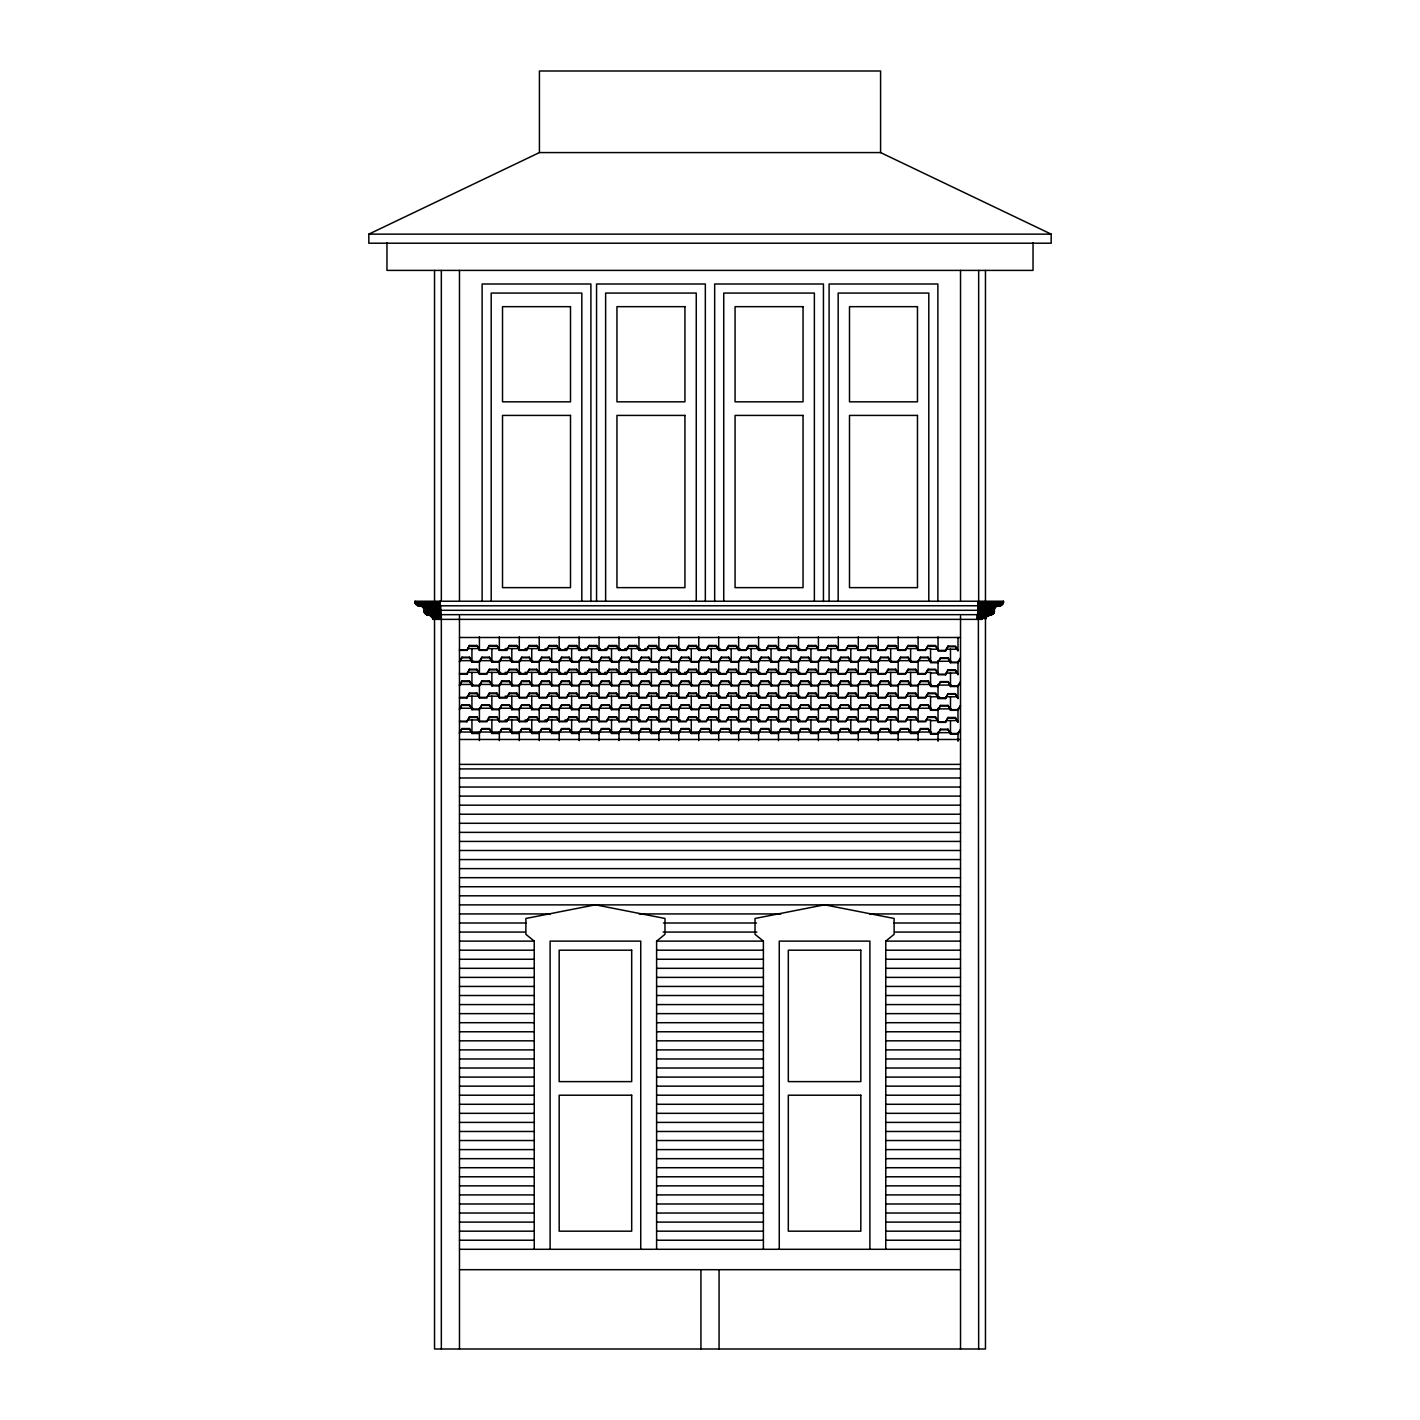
<?xml version="1.0" encoding="UTF-8"?>
<svg xmlns="http://www.w3.org/2000/svg" width="1420" height="1420" viewBox="0 0 1420 1420"><rect width="100%" height="100%" fill="white"/><g stroke="black" fill="none" stroke-linecap="round" stroke-linejoin="round"><path stroke-width="1.5" d="M441.229 619.368L439.952 601.228L439.952 619.368M977.297 619.368L978.38 601.228L978.664 1349M418.456 605.754L415.758 604.157L415.03 601.228L1003.443 601.228L1003.301 602.471M425.325 613.688L423.657 607.902L420.764 605.79M991 614.807L994.018 612.694L994.302 609.073M977.83 612.126C1000.017 612.304 999.875 610.795 977.847 610.919M978.38 603.074L1003.283 603.074L1003.479 601.849L978.398 601.849M994.444 608.47L977.847 609.073M985.604 618.286L985.409 619.368A6.053 6.053 0 0 1 989.846 614.824A4.011 4.011 0 0 0 994.39 610.298A4.011 4.011 0 0 1 998.917 605.772A4.011 4.011 0 0 0 1003.443 601.228M994.692 607.902L977.847 608.47M1003.141 603.074L978.362 603.642M985.853 617.789L984.593 618.286M459.476 661.471L461.961 657.176L469.434 657.176L471.937 661.471L479.41 661.471L481.895 657.176L489.385 657.176L491.87 661.471L499.343 661.471L501.846 657.176L509.318 657.176L511.821 661.471L519.294 661.471L521.779 657.176L529.269 657.176L531.754 661.471L539.227 661.471L541.73 657.176L549.203 657.176L551.688 661.471L559.178 661.471L561.663 657.176L569.136 657.176L571.639 661.471L579.111 661.471L581.596 657.176L589.087 657.176L591.572 661.471L599.045 661.471L601.547 657.176L609.02 657.176L611.523 661.471L618.996 661.471L621.481 657.176L628.971 657.176L631.456 661.471L638.929 661.471L641.432 657.176L648.904 657.176L651.389 661.471L658.88 661.471L661.365 657.176L668.838 657.176L671.341 661.471L678.813 661.471L681.316 657.176L688.789 657.176L691.274 661.471L698.746 661.471L701.249 657.176L708.722 657.176L711.225 661.471L718.697 661.471L721.183 657.176L728.673 657.176L731.158 661.471L738.631 661.471L741.134 657.176L748.606 657.176L751.091 661.471L758.582 661.471L761.067 657.176L768.539 657.176L771.042 661.471L778.515 661.471L781.018 657.176L788.49 657.176L790.976 661.471L798.466 661.471L800.951 657.176L808.424 657.176L810.927 661.471L818.399 661.471L820.884 657.176L828.375 657.176L830.86 661.471L838.332 661.471L840.835 657.176L848.308 657.176L850.793 661.471L858.284 661.471L860.768 657.176L868.241 657.176L870.744 661.471L878.217 661.471L880.719 657.176L888.192 657.176L890.677 661.471L898.168 661.471L900.653 657.176L908.125 657.176L910.628 661.471L918.101 661.471L920.586 657.176L928.077 657.176L930.561 661.471M459.476 662.093L461.961 657.176M459.476 650.378L466.949 650.378L469.434 645.461L476.925 645.461L479.41 649.756L486.882 649.756L489.385 645.461L496.858 645.461L499.343 649.756L506.834 649.756L509.318 645.461L516.791 645.461L519.294 649.756L526.767 649.756L529.269 645.461L536.742 645.461L539.227 649.756L546.718 649.756L549.203 645.461L556.675 645.461L559.178 649.756L566.651 649.756L569.136 645.461L576.626 645.461L579.111 649.756L586.584 649.756L589.087 645.461L596.56 645.461L599.045 649.756L606.535 649.756L609.02 645.461L616.493 645.461L618.996 649.756L626.468 649.756L628.971 645.461L636.444 645.461L638.929 649.756L646.419 649.756L648.904 645.461L656.377 645.461L658.88 649.756L666.353 649.756L668.838 645.461L676.328 645.461L678.813 649.756L686.286 649.756L688.789 645.461L696.261 645.461L698.746 649.756L706.237 649.756L708.722 645.461L716.195 645.461L718.697 649.756L726.17 649.756L728.673 645.461L736.146 645.461L738.631 649.756L746.121 649.756L748.606 645.461L756.079 645.461L758.582 649.756L766.054 649.756L768.539 645.461L776.03 645.461L778.515 649.756L785.988 649.756L788.49 645.461L795.963 645.461L798.466 649.756L805.939 649.756L808.424 645.461L815.897 645.461L818.399 649.756L825.872 649.756L828.375 645.461L835.847 645.461L838.332 649.756L845.823 649.756L848.308 645.461L855.781 645.461L858.284 649.756L865.756 649.756L868.241 645.461L875.732 645.461L878.217 649.756L885.689 649.756L888.192 645.461L895.665 645.461L898.168 649.756L905.64 649.756L908.125 645.461L915.616 645.461L918.101 649.756L925.574 649.756L928.077 645.461L935.549 645.461L938.034 649.756M466.949 650.378L469.434 645.461M459.476 685.274L461.961 680.979L469.434 680.979L471.937 685.274L479.41 685.274L481.895 680.979L489.385 680.979L491.87 685.274L499.343 685.274L501.846 680.979L509.318 680.979L511.821 685.274L519.294 685.274L521.779 680.979L529.269 680.979L531.754 685.274L539.227 685.274L541.73 680.979L549.203 680.979L551.688 685.274L559.178 685.274L561.663 680.979L569.136 680.979L571.639 685.274L579.111 685.274L581.596 680.979L589.087 680.979L591.572 685.274L599.045 685.274L601.547 680.979L609.02 680.979L611.523 685.274L618.996 685.274L621.481 680.979L628.971 680.979L631.456 685.274L638.929 685.274L641.432 680.979L648.904 680.979L651.389 685.274L658.88 685.274L661.365 680.979L668.838 680.979L671.341 685.274L678.813 685.274L681.316 680.979L688.789 680.979L691.274 685.274L698.746 685.274L701.249 680.979L708.722 680.979L711.225 685.274L718.697 685.274L721.183 680.979L728.673 680.979L731.158 685.274L738.631 685.274L741.134 680.979L748.606 680.979L751.091 685.274L758.582 685.274L761.067 680.979L768.539 680.979L771.042 685.274L778.515 685.274L781.018 680.979L788.49 680.979L790.976 685.274L798.466 685.274L800.951 680.979L808.424 680.979L810.927 685.274L818.399 685.274L820.884 680.979L828.375 680.979L830.86 685.274L838.332 685.274L840.835 680.979L848.308 680.979L850.793 685.274L858.284 685.274L860.768 680.979L868.241 680.979L870.744 685.274L878.217 685.274L880.719 680.979L888.192 680.979L890.677 685.274L898.168 685.274L900.653 680.979L908.125 680.979L910.628 685.274L918.101 685.274L920.586 680.979L928.077 680.979L930.561 685.274M459.476 685.895L461.961 680.979M459.476 674.163L466.949 674.163L469.434 669.246L476.925 669.246L479.41 673.541L486.882 673.541L489.385 669.246L496.858 669.246L499.343 673.541L506.834 673.541L509.318 669.246L516.791 669.246L519.294 673.541L526.767 673.541L529.269 669.246L536.742 669.246L539.227 673.541L546.718 673.541L549.203 669.246L556.675 669.246L559.178 673.541L566.651 673.541L569.136 669.246L576.626 669.246L579.111 673.541L586.584 673.541L589.087 669.246L596.56 669.246L599.045 673.541L606.535 673.541L609.02 669.246L616.493 669.246L618.996 673.541L626.468 673.541L628.971 669.246L636.444 669.246L638.929 673.541L646.419 673.541L648.904 669.246L656.377 669.246L658.88 673.541L666.353 673.541L668.838 669.246L676.328 669.246L678.813 673.541L686.286 673.541L688.789 669.246L696.261 669.246L698.746 673.541L706.237 673.541L708.722 669.246L716.195 669.246L718.697 673.541L726.17 673.541L728.673 669.246L736.146 669.246L738.631 673.541L746.121 673.541L748.606 669.246L756.079 669.246L758.582 673.541L766.054 673.541L768.539 669.246L776.03 669.246L778.515 673.541L785.988 673.541L788.49 669.246L795.963 669.246L798.466 673.541L805.939 673.541L808.424 669.246L815.897 669.246L818.399 673.541L825.872 673.541L828.375 669.246L835.847 669.246L838.332 673.541L845.823 673.541L848.308 669.246L855.781 669.246L858.284 673.541L865.756 673.541L868.241 669.246L875.732 669.246L878.217 673.541L885.689 673.541L888.192 669.246L895.665 669.246L898.168 673.541L905.64 673.541L908.125 669.246L915.616 669.246L918.101 673.541L925.574 673.541L928.077 669.246L935.549 669.246L938.034 673.541M466.949 674.163L469.434 669.246M481.895 657.176L479.41 662.093L471.937 662.093L469.434 657.176M476.925 645.461L479.41 650.378L486.882 650.378L489.385 645.461M459.476 709.059L461.961 704.764L469.434 704.764L471.937 709.059L479.41 709.059L481.895 704.764L489.385 704.764L491.87 709.059L499.343 709.059L501.846 704.764L509.318 704.764L511.821 709.059L519.294 709.059L521.779 704.764L529.269 704.764L531.754 709.059L539.227 709.059L541.73 704.764L549.203 704.764L551.688 709.059L559.178 709.059L561.663 704.764L569.136 704.764L571.639 709.059L579.111 709.059L581.596 704.764L589.087 704.764L591.572 709.059L599.045 709.059L601.547 704.764L609.02 704.764L611.523 709.059L618.996 709.059L621.481 704.764L628.971 704.764L631.456 709.059L638.929 709.059L641.432 704.764L648.904 704.764L651.389 709.059L658.88 709.059L661.365 704.764L668.838 704.764L671.341 709.059L678.813 709.059L681.316 704.764L688.789 704.764L691.274 709.059L698.746 709.059L701.249 704.764L708.722 704.764L711.225 709.059L718.697 709.059L721.183 704.764L728.673 704.764L731.158 709.059L738.631 709.059L741.134 704.764L748.606 704.764L751.091 709.059L758.582 709.059L761.067 704.764L768.539 704.764L771.042 709.059L778.515 709.059L781.018 704.764L788.49 704.764L790.976 709.059L798.466 709.059L800.951 704.764L808.424 704.764L810.927 709.059L818.399 709.059L820.884 704.764L828.375 704.764L830.86 709.059L838.332 709.059L840.835 704.764L848.308 704.764L850.793 709.059L858.284 709.059L860.768 704.764L868.241 704.764L870.744 709.059L878.217 709.059L880.719 704.764L888.192 704.764L890.677 709.059L898.168 709.059L900.653 704.764L908.125 704.764L910.628 709.059L918.101 709.059L920.586 704.764L928.077 704.764L930.561 709.059M459.476 709.68L461.961 704.764M459.476 697.966L466.949 697.966L469.434 693.049L476.925 693.049L479.41 697.344L486.882 697.344L489.385 693.049L496.858 693.049L499.343 697.344L506.834 697.344L509.318 693.049L516.791 693.049L519.294 697.344L526.767 697.344L529.269 693.049L536.742 693.049L539.227 697.344L546.718 697.344L549.203 693.049L556.675 693.049L559.178 697.344L566.651 697.344L569.136 693.049L576.626 693.049L579.111 697.344L586.584 697.344L589.087 693.049L596.56 693.049L599.045 697.344L606.535 697.344L609.02 693.049L616.493 693.049L618.996 697.344L626.468 697.344L628.971 693.049L636.444 693.049L638.929 697.344L646.419 697.344L648.904 693.049L656.377 693.049L658.88 697.344L666.353 697.344L668.838 693.049L676.328 693.049L678.813 697.344L686.286 697.344L688.789 693.049L696.261 693.049L698.746 697.344L706.237 697.344L708.722 693.049L716.195 693.049L718.697 697.344L726.17 697.344L728.673 693.049L736.146 693.049L738.631 697.344L746.121 697.344L748.606 693.049L756.079 693.049L758.582 697.344L766.054 697.344L768.539 693.049L776.03 693.049L778.515 697.344L785.988 697.344L788.49 693.049L795.963 693.049L798.466 697.344L805.939 697.344L808.424 693.049L815.897 693.049L818.399 697.344L825.872 697.344L828.375 693.049L835.847 693.049L838.332 697.344L845.823 697.344L848.308 693.049L855.781 693.049L858.284 697.344L865.756 697.344L868.241 693.049L875.732 693.049L878.217 697.344L885.689 697.344L888.192 693.049L895.665 693.049L898.168 697.344L905.64 697.344L908.125 693.049L915.616 693.049L918.101 697.344L925.574 697.344L928.077 693.049L935.549 693.049L938.034 697.344M466.949 697.966L469.434 693.049M481.895 680.979L479.41 685.895L471.937 685.895L469.434 680.979M476.925 669.246L479.41 674.163L486.882 674.163L489.385 669.246M501.846 657.176L499.343 662.093L491.87 662.093L489.385 657.176M496.858 645.461L499.343 650.378L506.834 650.378L509.318 645.461M459.476 732.844L461.961 728.549L469.434 728.549L471.937 732.844L479.41 732.844L481.895 728.549L489.385 728.549L491.87 732.844L499.343 732.844L501.846 728.549L509.318 728.549L511.821 732.844L519.294 732.844L521.779 728.549L529.269 728.549L531.754 732.844L539.227 732.844L541.73 728.549L549.203 728.549L551.688 732.844L559.178 732.844L561.663 728.549L569.136 728.549L571.639 732.844L579.111 732.844L581.596 728.549L589.087 728.549L591.572 732.844L599.045 732.844L601.547 728.549L609.02 728.549L611.523 732.844L618.996 732.844L621.481 728.549L628.971 728.549L631.456 732.844L638.929 732.844L641.432 728.549L648.904 728.549L651.389 732.844L658.88 732.844L661.365 728.549L668.838 728.549L671.341 732.844L678.813 732.844L681.316 728.549L688.789 728.549L691.274 732.844L698.746 732.844L701.249 728.549L708.722 728.549L711.225 732.844L718.697 732.844L721.183 728.549L728.673 728.549L731.158 732.844L738.631 732.844L741.134 728.549L748.606 728.549L751.091 732.844L758.582 732.844L761.067 728.549L768.539 728.549L771.042 732.844L778.515 732.844L781.018 728.549L788.49 728.549L790.976 732.844L798.466 732.844L800.951 728.549L808.424 728.549L810.927 732.844L818.399 732.844L820.884 728.549L828.375 728.549L830.86 732.844L838.332 732.844L840.835 728.549L848.308 728.549L850.793 732.844L858.284 732.844L860.768 728.549L868.241 728.549L870.744 732.844L878.217 732.844L880.719 728.549L888.192 728.549L890.677 732.844L898.168 732.844L900.653 728.549L908.125 728.549L910.628 732.844L918.101 732.844L920.586 728.549L928.077 728.549L930.561 732.844M459.476 733.483L461.961 728.549M459.476 721.75L466.949 721.75L469.434 716.834L476.925 716.834L479.41 721.129L486.882 721.129L489.385 716.834L496.858 716.834L499.343 721.129L506.834 721.129L509.318 716.834L516.791 716.834L519.294 721.129L526.767 721.129L529.269 716.834L536.742 716.834L539.227 721.129L546.718 721.129L549.203 716.834L556.675 716.834L559.178 721.129L566.651 721.129L569.136 716.834L576.626 716.834L579.111 721.129L586.584 721.129L589.087 716.834L596.56 716.834L599.045 721.129L606.535 721.129L609.02 716.834L616.493 716.834L618.996 721.129L626.468 721.129L628.971 716.834L636.444 716.834L638.929 721.129L646.419 721.129L648.904 716.834L656.377 716.834L658.88 721.129L666.353 721.129L668.838 716.834L676.328 716.834L678.813 721.129L686.286 721.129L688.789 716.834L696.261 716.834L698.746 721.129L706.237 721.129L708.722 716.834L716.195 716.834L718.697 721.129L726.17 721.129L728.673 716.834L736.146 716.834L738.631 721.129L746.121 721.129L748.606 716.834L756.079 716.834L758.582 721.129L766.054 721.129L768.539 716.834L776.03 716.834L778.515 721.129L785.988 721.129L788.49 716.834L795.963 716.834L798.466 721.129L805.939 721.129L808.424 716.834L815.897 716.834L818.399 721.129L825.872 721.129L828.375 716.834L835.847 716.834L838.332 721.129L845.823 721.129L848.308 716.834L855.781 716.834L858.284 721.129L865.756 721.129L868.241 716.834L875.732 716.834L878.217 721.129L885.689 721.129L888.192 716.834L895.665 716.834L898.168 721.129L905.64 721.129L908.125 716.834L915.616 716.834L918.101 721.129L925.574 721.129L928.077 716.834L935.549 716.834L938.034 721.129M466.949 721.75L469.434 716.834M481.895 704.764L479.41 709.68L471.937 709.68L469.434 704.764M476.925 693.049L479.41 697.966L486.882 697.966L489.385 693.049M501.846 680.979L499.343 685.895L491.87 685.895L489.385 680.979M496.858 669.246L499.343 674.163L506.834 674.163L509.318 669.246M521.779 657.176L519.294 662.093L511.821 662.093L509.318 657.176M516.791 645.461L519.294 650.378L526.767 650.378L529.269 645.461M481.895 728.549L479.41 733.483L471.937 733.483L469.434 728.549M476.925 716.834L479.41 721.75L486.882 721.75L489.385 716.834M501.846 704.764L499.343 709.68L491.87 709.68L489.385 704.764M496.858 693.049L499.343 697.966L506.834 697.966L509.318 693.049M521.779 680.979L519.294 685.895L511.821 685.895L509.318 680.979M516.791 669.246L519.294 674.163L526.767 674.163L529.269 669.246M541.73 657.176L539.227 662.093L531.754 662.093L529.269 657.176M536.742 645.461L539.227 650.378L546.718 650.378L549.203 645.461M501.846 728.549L499.343 733.483L491.87 733.483L489.385 728.549M496.858 716.834L499.343 721.75L506.834 721.75L509.318 716.834M521.779 704.764L519.294 709.68L511.821 709.68L509.318 704.764M516.791 693.049L519.294 697.966L526.767 697.966L529.269 693.049M541.73 680.979L539.227 685.895L531.754 685.895L529.269 680.979M536.742 669.246L539.227 674.163L546.718 674.163L549.203 669.246M561.663 657.176L559.178 662.093L551.688 662.093L549.203 657.176M556.675 645.461L559.178 650.378L566.651 650.378L569.136 645.461M521.779 728.549L519.294 733.483L511.821 733.483L509.318 728.549M516.791 716.834L519.294 721.75L526.767 721.75L529.269 716.834M541.73 704.764L539.227 709.68L531.754 709.68L529.269 704.764M536.742 693.049L539.227 697.966L546.718 697.966L549.203 693.049M561.663 680.979L559.178 685.895L551.688 685.895L549.203 680.979M556.675 669.246L559.178 674.163L566.651 674.163L569.136 669.246M581.596 657.176L579.111 662.093L571.639 662.093L569.136 657.176M576.626 645.461L579.111 650.378L586.584 650.378L589.087 645.461M541.73 728.549L539.227 733.483L531.754 733.483L529.269 728.549M536.742 716.834L539.227 721.75L546.718 721.75L549.203 716.834M561.663 704.764L559.178 709.68L551.688 709.68L549.203 704.764M556.675 693.049L559.178 697.966L566.651 697.966L569.136 693.049M581.596 680.979L579.111 685.895L571.639 685.895L569.136 680.979M576.626 669.246L579.111 674.163L586.584 674.163L589.087 669.246M601.547 657.176L599.045 662.093L591.572 662.093L589.087 657.176M596.56 645.461L599.045 650.378L606.535 650.378L609.02 645.461M561.663 728.549L559.178 733.483L551.688 733.483L549.203 728.549M556.675 716.834L559.178 721.75L566.651 721.75L569.136 716.834M581.596 704.764L579.111 709.68L571.639 709.68L569.136 704.764M576.626 693.049L579.111 697.966L586.584 697.966L589.087 693.049M601.547 680.979L599.045 685.895L591.572 685.895L589.087 680.979M596.56 669.246L599.045 674.163L606.535 674.163L609.02 669.246M621.481 657.176L618.996 662.093L611.523 662.093L609.02 657.176M616.493 645.461L618.996 650.378L626.468 650.378L628.971 645.461M581.596 728.549L579.111 733.483L571.639 733.483L569.136 728.549M576.626 716.834L579.111 721.75L586.584 721.75L589.087 716.834M601.547 704.764L599.045 709.68L591.572 709.68L589.087 704.764M596.56 693.049L599.045 697.966L606.535 697.966L609.02 693.049M621.481 680.979L618.996 685.895L611.523 685.895L609.02 680.979M616.493 669.246L618.996 674.163L626.468 674.163L628.971 669.246M641.432 657.176L638.929 662.093L631.456 662.093L628.971 657.176M636.444 645.461L638.929 650.378L646.419 650.378L648.904 645.461M601.547 728.549L599.045 733.483L591.572 733.483L589.087 728.549M596.56 716.834L599.045 721.75L606.535 721.75L609.02 716.834M621.481 704.764L618.996 709.68L611.523 709.68L609.02 704.764M616.493 693.049L618.996 697.966L626.468 697.966L628.971 693.049M641.432 680.979L638.929 685.895L631.456 685.895L628.971 680.979M636.444 669.246L638.929 674.163L646.419 674.163L648.904 669.246M661.365 657.176L658.88 662.093L651.389 662.093L648.904 657.176M656.377 645.461L658.88 650.378L666.353 650.378L668.838 645.461M621.481 728.549L618.996 733.483L611.523 733.483L609.02 728.549M616.493 716.834L618.996 721.75L626.468 721.75L628.971 716.834M641.432 704.764L638.929 709.68L631.456 709.68L628.971 704.764M636.444 693.049L638.929 697.966L646.419 697.966L648.904 693.049M661.365 680.979L658.88 685.895L651.389 685.895L648.904 680.979M656.377 669.246L658.88 674.163L666.353 674.163L668.838 669.246M681.316 657.176L678.813 662.093L671.341 662.093L668.838 657.176M676.328 645.461L678.813 650.378L686.286 650.378L688.789 645.461M641.432 728.549L638.929 733.483L631.456 733.483L628.971 728.549M636.444 716.834L638.929 721.75L646.419 721.75L648.904 716.834M661.365 704.764L658.88 709.68L651.389 709.68L648.904 704.764M656.377 693.049L658.88 697.966L666.353 697.966L668.838 693.049M681.316 680.979L678.813 685.895L671.341 685.895L668.838 680.979M676.328 669.246L678.813 674.163L686.286 674.163L688.789 669.246M701.249 657.176L698.746 662.093L691.274 662.093L688.789 657.176M696.261 645.461L698.746 650.378L706.237 650.378L708.722 645.461M661.365 728.549L658.88 733.483L651.389 733.483L648.904 728.549M656.377 716.834L658.88 721.75L666.353 721.75L668.838 716.834M681.316 704.764L678.813 709.68L671.341 709.68L668.838 704.764M676.328 693.049L678.813 697.966L686.286 697.966L688.789 693.049M701.249 680.979L698.746 685.895L691.274 685.895L688.789 680.979M696.261 669.246L698.746 674.163L706.237 674.163L708.722 669.246M721.183 657.176L718.697 662.093L711.225 662.093L708.722 657.176M716.195 645.461L718.697 650.378L726.17 650.378L728.673 645.461M681.316 728.549L678.813 733.483L671.341 733.483L668.838 728.549M676.328 716.834L678.813 721.75L686.286 721.75L688.789 716.834M701.249 704.764L698.746 709.68L691.274 709.68L688.789 704.764M696.261 693.049L698.746 697.966L706.237 697.966L708.722 693.049M721.183 680.979L718.697 685.895L711.225 685.895L708.722 680.979M716.195 669.246L718.697 674.163L726.17 674.163L728.673 669.246M741.134 657.176L738.631 662.093L731.158 662.093L728.673 657.176M736.146 645.461L738.631 650.378L746.121 650.378L748.606 645.461M701.249 728.549L698.746 733.483L691.274 733.483L688.789 728.549M696.261 716.834L698.746 721.75L706.237 721.75L708.722 716.834M721.183 704.764L718.697 709.68L711.225 709.68L708.722 704.764M716.195 693.049L718.697 697.966L726.17 697.966L728.673 693.049M741.134 680.979L738.631 685.895L731.158 685.895L728.673 680.979M736.146 669.246L738.631 674.163L746.121 674.163L748.606 669.246M761.067 657.176L758.582 662.093L751.091 662.093L748.606 657.176M756.079 645.461L758.582 650.378L766.054 650.378L768.539 645.461M721.183 728.549L718.697 733.483L711.225 733.483L708.722 728.549M716.195 716.834L718.697 721.75L726.17 721.75L728.673 716.834M741.134 704.764L738.631 709.68L731.158 709.68L728.673 704.764M736.146 693.049L738.631 697.966L746.121 697.966L748.606 693.049M761.067 680.979L758.582 685.895L751.091 685.895L748.606 680.979M756.079 669.246L758.582 674.163L766.054 674.163L768.539 669.246M781.018 657.176L778.515 662.093L771.042 662.093L768.539 657.176M776.03 645.461L778.515 650.378L785.988 650.378L788.49 645.461M741.134 728.549L738.631 733.483L731.158 733.483L728.673 728.549M736.146 716.834L738.631 721.75L746.121 721.75L748.606 716.834M761.067 704.764L758.582 709.68L751.091 709.68L748.606 704.764M756.079 693.049L758.582 697.966L766.054 697.966L768.539 693.049M781.018 680.979L778.515 685.895L771.042 685.895L768.539 680.979M776.03 669.246L778.515 674.163L785.988 674.163L788.49 669.246M800.951 657.176L798.466 662.093L790.976 662.093L788.49 657.176M795.963 645.461L798.466 650.378L805.939 650.378L808.424 645.461M761.067 728.549L758.582 733.483L751.091 733.483L748.606 728.549M756.079 716.834L758.582 721.75L766.054 721.75L768.539 716.834M781.018 704.764L778.515 709.68L771.042 709.68L768.539 704.764M776.03 693.049L778.515 697.966L785.988 697.966L788.49 693.049M800.951 680.979L798.466 685.895L790.976 685.895L788.49 680.979M795.963 669.246L798.466 674.163L805.939 674.163L808.424 669.246M820.884 657.176L818.399 662.093L810.927 662.093L808.424 657.176M815.897 645.461L818.399 650.378L825.872 650.378L828.375 645.461M781.018 728.549L778.515 733.483L771.042 733.483L768.539 728.549M776.03 716.834L778.515 721.75L785.988 721.75L788.49 716.834M800.951 704.764L798.466 709.68L790.976 709.68L788.49 704.764M795.963 693.049L798.466 697.966L805.939 697.966L808.424 693.049M820.884 680.979L818.399 685.895L810.927 685.895L808.424 680.979M815.897 669.246L818.399 674.163L825.872 674.163L828.375 669.246M840.835 657.176L838.332 662.093L830.86 662.093L828.375 657.176M835.847 645.461L838.332 650.378L845.823 650.378L848.308 645.461M800.951 728.549L798.466 733.483L790.976 733.483L788.49 728.549M795.963 716.834L798.466 721.75L805.939 721.75L808.424 716.834M820.884 704.764L818.399 709.68L810.927 709.68L808.424 704.764M815.897 693.049L818.399 697.966L825.872 697.966L828.375 693.049M840.835 680.979L838.332 685.895L830.86 685.895L828.375 680.979M835.847 669.246L838.332 674.163L845.823 674.163L848.308 669.246M860.768 657.176L858.284 662.093L850.793 662.093L848.308 657.176M855.781 645.461L858.284 650.378L865.756 650.378L868.241 645.461M820.884 728.549L818.399 733.483L810.927 733.483L808.424 728.549M815.897 716.834L818.399 721.75L825.872 721.75L828.375 716.834M840.835 704.764L838.332 709.68L830.86 709.68L828.375 704.764M835.847 693.049L838.332 697.966L845.823 697.966L848.308 693.049M860.768 680.979L858.284 685.895L850.793 685.895L848.308 680.979M855.781 669.246L858.284 674.163L865.756 674.163L868.241 669.246M880.719 657.176L878.217 662.093L870.744 662.093L868.241 657.176M875.732 645.461L878.217 650.378L885.689 650.378L888.192 645.461M840.835 728.549L838.332 733.483L830.86 733.483L828.375 728.549M835.847 716.834L838.332 721.75L845.823 721.75L848.308 716.834M860.768 704.764L858.284 709.68L850.793 709.68L848.308 704.764M855.781 693.049L858.284 697.966L865.756 697.966L868.241 693.049M880.719 680.979L878.217 685.895L870.744 685.895L868.241 680.979M875.732 669.246L878.217 674.163L885.689 674.163L888.192 669.246M900.653 657.176L898.168 662.093L890.677 662.093L888.192 657.176M895.665 645.461L898.168 650.378L905.64 650.378L908.125 645.461M860.768 728.549L858.284 733.483L850.793 733.483L848.308 728.549M855.781 716.834L858.284 721.75L865.756 721.75L868.241 716.834M880.719 704.764L878.217 709.68L870.744 709.68L868.241 704.764M875.732 693.049L878.217 697.966L885.689 697.966L888.192 693.049M900.653 680.979L898.168 685.895L890.677 685.895L888.192 680.979M895.665 669.246L898.168 674.163L905.64 674.163L908.125 669.246M920.586 657.176L918.101 662.093L910.628 662.093L908.125 657.176M915.616 645.461L918.101 650.378L925.574 650.378L928.077 645.461M880.719 728.549L878.217 733.483L870.744 733.483L868.241 728.549M875.732 716.834L878.217 721.75L885.689 721.75L888.192 716.834M900.653 704.764L898.168 709.68L890.677 709.68L888.192 704.764M895.665 693.049L898.168 697.966L905.64 697.966L908.125 693.049M920.586 680.979L918.101 685.895L910.628 685.895L908.125 680.979M915.616 669.246L918.101 674.163L925.574 674.163L928.077 669.246M960.47 657.797L957.985 662.093L950.495 662.093L948.01 657.797L940.537 657.797L938.034 662.093L930.561 662.093L928.077 657.176M940.537 657.797L938.034 662.732L930.561 662.732L930.561 648.585L926.124 648.585M938.034 636.87L938.034 650.999L945.525 650.999L948.01 646.082L955.482 646.082L957.985 650.378M945.525 650.999L948.01 646.082M900.653 728.549L898.168 733.483L890.677 733.483L888.192 728.549M895.665 716.834L898.168 721.75L905.64 721.75L908.125 716.834M920.586 704.764L918.101 709.68L910.628 709.68L908.125 704.764M915.616 693.049L918.101 697.966L925.574 697.966L928.077 693.049M960.47 681.6L957.985 685.895L950.495 685.895L948.01 681.6L940.537 681.6L938.034 685.895L930.561 685.895L928.077 680.979M940.537 681.6L938.034 686.517L930.561 686.517L930.561 672.388L926.124 672.388M938.034 660.655L938.034 674.784L945.525 674.784L948.01 669.867L955.482 669.867L957.985 674.163M945.525 674.784L948.01 669.867M959.636 659.856L957.985 662.732L950.495 662.732L948.01 657.797M920.586 728.549L918.101 733.483L910.628 733.483L908.125 728.549M915.616 716.834L918.101 721.75L925.574 721.75L928.077 716.834M960.47 705.385L957.985 709.68L950.495 709.68L948.01 705.385L940.537 705.385L938.034 709.68L930.561 709.68L928.077 704.764M940.537 705.385L938.034 710.302L930.561 710.302L930.561 696.173L926.124 696.173M938.034 684.458L938.034 698.587L945.525 698.587L948.01 693.67L955.482 693.67L957.985 697.966M945.525 698.587L948.01 693.67M959.636 683.659L957.985 686.517L950.495 686.517L948.01 681.6M960.47 729.188L957.985 733.483L950.495 733.483L948.01 729.188L940.537 729.188L938.034 733.483L930.561 733.483L928.077 728.549M940.537 729.188L938.034 734.104L930.561 734.104L930.561 719.958L926.124 719.958M938.034 708.243L938.034 722.372L945.525 722.372L948.01 717.455L955.482 717.455L957.985 721.75M945.525 722.372L948.01 717.455M960.47 706.006L957.985 710.302L950.495 710.302L948.01 705.385M959.636 731.229L957.985 734.104L950.495 734.104L948.01 729.188M986.492 616.866L984.823 617.789M993.876 612.694L991.604 614.665M1002.91 603.642L999.414 605.808M995.42 606.89L994.834 607.902L977.865 607.902M996.964 605.932L995.154 607.37L977.883 607.37M978.291 605.026L1002.591 604.157L978.344 604.157M991.142 614.807L987.006 616.44L977.404 616.44M989.918 614.824L984.876 616.866M656.608 1249.298L656.608 941.123L664.968 934.324L664.968 918.474L595.424 904.806L525.879 918.474L525.879 934.324L534.24 941.123L534.24 1249.298M885.76 1249.298L885.76 941.123L894.121 934.324L894.121 918.474L824.576 904.806L755.032 918.474L755.032 934.324L763.392 941.123L763.392 1249.298M999.556 605.808L977.936 606.5M368.827 234.14L539.422 152.579L880.577 152.579L1051.173 234.14L1051.173 243.21L368.827 243.21L368.827 234.14L1051.173 234.14M1000.017 605.754L1001.189 605.364M418.935 605.808L420.906 605.79M427.331 614.807L429.248 614.984M414.995 601.849L439.952 601.849M435.265 619.368L433.082 619.368A6.053 6.053 0 0 0 428.627 614.824A4.011 4.011 0 0 1 424.101 610.298A4.011 4.011 0 0 0 419.557 605.772A4.011 4.011 0 0 1 415.03 601.228L415.19 602.471L439.952 602.471M978.38 602.471L1003.425 602.471M415.19 603.074L439.969 603.074M439.987 603.642L415.439 603.642L417.853 605.594L440.147 605.594M415.758 604.157L440.005 604.157M416.166 604.636L440.04 604.636M978.327 604.636L1002.325 604.636M416.628 605.026L440.076 605.026M417.143 605.364L440.111 605.364M978.256 605.364L1001.331 605.364M978.22 605.594L1000.763 605.594M1000.159 605.754L419.06 605.808M421.367 605.932L440.448 606.18M977.972 606.18L996.538 606.18M422.45 606.5L440.484 606.5M422.929 606.89L440.519 606.89M977.918 606.89L995.562 606.89M423.32 607.37L440.537 607.37M423.657 607.902L440.573 607.902M423.888 608.47L440.59 608.47M424.03 609.073L440.59 609.073M424.083 609.677L440.608 609.677M977.847 609.677L994.39 609.677M439.952 610.298L978.522 610.298M424.012 610.919L440.59 610.919M440.59 611.523L424.065 611.523L427.473 614.807M977.847 611.523L994.408 611.523M424.225 612.126L440.608 612.126M424.456 612.694L440.626 612.694M977.812 612.694L994.018 612.694M424.775 613.227L440.644 613.227M977.794 613.227L993.698 613.227M425.183 613.688L440.679 613.688M977.776 613.688L993.29 613.688M440.715 614.097L425.645 614.097L426.887 614.665M977.741 614.097L992.828 614.097M426.177 614.416L440.75 614.416M977.723 614.416L992.314 614.416M426.745 614.665L991.746 614.665M427.952 614.878L440.963 614.984M977.546 614.984L990.521 614.878M441.034 615.428L429.621 615.179L432.869 618.286M977.475 615.428L988.852 615.179M430.136 615.428L441.07 615.73M977.457 615.73L987.876 615.73M430.597 615.73L441.087 616.067M977.421 616.067L987.432 616.067M431.059 616.067L441.123 616.44M431.467 616.44L441.158 616.866M977.368 616.866L984.167 616.866M431.84 616.866L441.176 617.309M977.351 617.309L983.936 617.309M984.521 617.309L986.296 617.309M432.177 617.309L441.194 617.789M977.333 617.789L982.995 617.789M432.479 617.789L434.999 618.286M435.709 618.286L441.212 618.286M977.315 618.286L982.853 618.286M435.159 618.818L433.224 619.368M435.833 618.818L441.229 618.818M977.315 618.818L982.729 618.818M435.922 619.368L981.894 619.368M459.476 637.491L960.523 637.491M469.434 646.082L476.925 646.082M489.385 646.082L496.858 646.082M509.318 646.082L516.791 646.082M529.269 646.082L536.742 646.082M549.203 646.082L556.675 646.082M569.136 646.082L576.626 646.082M589.087 646.082L596.56 646.082M609.02 646.082L616.493 646.082M628.971 646.082L636.444 646.082M648.904 646.082L656.377 646.082M668.838 646.082L676.328 646.082M688.789 646.082L696.261 646.082M708.722 646.082L716.195 646.082M728.673 646.082L736.146 646.082M748.606 646.082L756.079 646.082M768.539 646.082L776.03 646.082M788.49 646.082L795.963 646.082M808.424 646.082L815.897 646.082M828.375 646.082L835.847 646.082M848.308 646.082L855.781 646.082M868.241 646.082L875.732 646.082M888.192 646.082L895.665 646.082M908.125 646.082L915.616 646.082M928.077 646.082L935.549 646.082L938.034 650.378L945.525 650.378M948.01 646.703L955.482 646.703L957.985 650.999L957.985 637.491M467.499 648.585L478.575 648.585M487.45 648.585L498.526 648.585M505.165 648.585L518.46 648.585M525.116 648.585L538.393 648.585M545.049 648.585L560.563 648.585M564.982 648.585L580.496 648.585M584.933 648.585L600.429 648.585M604.867 648.585L620.38 648.585M624.818 648.585L640.313 648.585M644.751 648.585L660.264 648.585M666.903 648.585L680.198 648.585M686.854 648.585L700.149 648.585M706.787 648.585L720.082 648.585M726.721 648.585L740.015 648.585M746.672 648.585L759.966 648.585M766.605 648.585L779.899 648.585M786.556 648.585L799.851 648.585M806.489 648.585L817.565 648.585M826.422 648.585L837.516 648.585M846.373 648.585L857.449 648.585M866.306 648.585L877.382 648.585M886.257 648.585L897.333 648.585M906.191 648.585L917.267 648.585M930.561 649.206L937.218 649.206M946.075 649.206L957.151 649.206M459.476 649.756L466.949 649.756M461.961 657.797L469.434 657.797M481.895 657.797L489.385 657.797M501.846 657.797L509.318 657.797M521.779 657.797L529.269 657.797M541.73 657.797L549.203 657.797M561.663 657.797L569.136 657.797M581.596 657.797L589.087 657.797M601.547 657.797L609.02 657.797M621.481 657.797L628.971 657.797M641.432 657.797L648.904 657.797M661.365 657.797L668.838 657.797M681.316 657.797L688.789 657.797M701.249 657.797L708.722 657.797M721.183 657.797L728.673 657.797M741.134 657.797L748.606 657.797M761.067 657.797L768.539 657.797M781.018 657.797L788.49 657.797M800.951 657.797L808.424 657.797M820.884 657.797L828.375 657.797M840.835 657.797L848.308 657.797M860.768 657.797L868.241 657.797M880.719 657.797L888.192 657.797M900.653 657.797L908.125 657.797M920.586 657.797L928.077 657.797M940.537 658.436L948.01 658.436M459.476 660.655L472.771 660.655M492.704 660.655L479.41 660.655L479.41 674.163M512.638 660.655L499.343 660.655L499.343 674.163M532.589 660.655L519.294 660.655L519.294 674.163M552.522 660.655L539.227 660.655L539.227 674.163M572.473 660.655L559.178 660.655L559.178 674.163M592.406 660.655L579.111 660.655L579.111 674.163M612.34 660.655L599.045 660.655L599.045 674.163M632.291 660.655L618.996 660.655L618.996 674.163M650.005 660.655L638.929 660.655L638.929 674.163M669.956 660.655L658.88 660.655L658.88 674.163M689.889 660.655L678.813 660.655L678.813 674.163M709.84 660.655L698.746 660.655L698.746 674.163M729.773 660.655L718.697 660.655L718.697 674.163M751.925 660.655L738.631 660.655L738.631 674.163M771.876 660.655L758.582 660.655L758.582 674.163M791.81 660.655L778.515 660.655L778.515 674.163M811.743 660.655L798.466 660.655L798.466 674.163M831.694 660.655L818.399 660.655L818.399 674.163M851.627 660.655L838.332 660.655L838.332 674.163M871.578 660.655L858.284 660.655L858.284 674.163M891.511 660.655L878.217 660.655L878.217 674.163M911.445 660.655L898.168 660.655L898.168 674.163M931.396 660.655L918.101 660.655L918.101 674.163M938.034 661.276L951.329 661.276M469.434 669.867L476.925 669.867M489.385 669.867L496.858 669.867M509.318 669.867L516.791 669.867M529.269 669.867L536.742 669.867M549.203 669.867L556.675 669.867M569.136 669.867L576.626 669.867M589.087 669.867L596.56 669.867M609.02 669.867L616.493 669.867M628.971 669.867L636.444 669.867M648.904 669.867L656.377 669.867M668.838 669.867L676.328 669.867M688.789 669.867L696.261 669.867M708.722 669.867L716.195 669.867M728.673 669.867L736.146 669.867M748.606 669.867L756.079 669.867M768.539 669.867L776.03 669.867M788.49 669.867L795.963 669.867M808.424 669.867L815.897 669.867M828.375 669.867L835.847 669.867M848.308 669.867L855.781 669.867M868.241 669.867L875.732 669.867M888.192 669.867L895.665 669.867M908.125 669.867L915.616 669.867M928.077 669.867L935.549 669.867L938.034 674.163L945.525 674.163M948.01 670.488L955.482 670.488L957.985 674.784L957.985 661.276M467.499 672.388L478.575 672.388M487.45 672.388L500.728 672.388M505.165 672.388L520.678 672.388M525.116 672.388L540.612 672.388M545.049 672.388L560.563 672.388M564.982 672.388L580.496 672.388M584.933 672.388L600.429 672.388M604.867 672.388L620.38 672.388M624.818 672.388L640.313 672.388M644.751 672.388L660.264 672.388M664.684 672.388L680.198 672.388M684.635 672.388L700.149 672.388M704.568 672.388L720.082 672.388M726.721 672.388L740.015 672.388M746.672 672.388L759.966 672.388M766.605 672.388L779.899 672.388M786.556 672.388L799.851 672.388M806.489 672.388L817.565 672.388M826.422 672.388L837.516 672.388M846.373 672.388L857.449 672.388M866.306 672.388L877.382 672.388M886.257 672.388L897.333 672.388M906.191 672.388L917.267 672.388M930.561 673.009L937.218 673.009M946.075 673.009L957.151 673.009M459.476 673.541L466.949 673.541M461.961 681.6L469.434 681.6M481.895 681.6L489.385 681.6M501.846 681.6L509.318 681.6M521.779 681.6L529.269 681.6M541.73 681.6L549.203 681.6M561.663 681.6L569.136 681.6M581.596 681.6L589.087 681.6M601.547 681.6L609.02 681.6M621.481 681.6L628.971 681.6M641.432 681.6L648.904 681.6M661.365 681.6L668.838 681.6M681.316 681.6L688.789 681.6M701.249 681.6L708.722 681.6M721.183 681.6L728.673 681.6M741.134 681.6L748.606 681.6M761.067 681.6L768.539 681.6M781.018 681.6L788.49 681.6M800.951 681.6L808.424 681.6M820.884 681.6L828.375 681.6M840.835 681.6L848.308 681.6M860.768 681.6L868.241 681.6M880.719 681.6L888.192 681.6M900.653 681.6L908.125 681.6M920.586 681.6L928.077 681.6M940.537 682.221L948.01 682.221M459.476 684.458L472.771 684.458M492.704 684.458L479.41 684.458L479.41 697.966M512.638 684.458L499.343 684.458L499.343 697.966M532.589 684.458L519.294 684.458L519.294 697.966M552.522 684.458L539.227 684.458L539.227 697.966M572.473 684.458L559.178 684.458L559.178 697.966M592.406 684.458L579.111 684.458L579.111 697.966M612.34 684.458L599.045 684.458L599.045 697.966M632.291 684.458L618.996 684.458L618.996 697.966M650.005 684.458L638.929 684.458L638.929 697.966M672.175 684.458L658.88 684.458L658.88 697.966M692.108 684.458L678.813 684.458L678.813 697.966M712.041 684.458L698.746 684.458L698.746 697.966M731.992 684.458L718.697 684.458L718.697 697.966M751.925 684.458L738.631 684.458L738.631 697.966M771.876 684.458L758.582 684.458L758.582 697.966M791.81 684.458L778.515 684.458L778.515 697.966M811.743 684.458L798.466 684.458L798.466 697.966M831.694 684.458L818.399 684.458L818.399 697.966M851.627 684.458L838.332 684.458L838.332 697.966M871.578 684.458L858.284 684.458L858.284 697.966M891.511 684.458L878.217 684.458L878.217 697.966M911.445 684.458L898.168 684.458L898.168 697.966M931.396 684.458L918.101 684.458L918.101 697.966M938.034 685.079L951.329 685.079M469.434 693.67L476.925 693.67M489.385 693.67L496.858 693.67M509.318 693.67L516.791 693.67M529.269 693.67L536.742 693.67M549.203 693.67L556.675 693.67M569.136 693.67L576.626 693.67M589.087 693.67L596.56 693.67M609.02 693.67L616.493 693.67M628.971 693.67L636.444 693.67M648.904 693.67L656.377 693.67M668.838 693.67L676.328 693.67M688.789 693.67L696.261 693.67M708.722 693.67L716.195 693.67M728.673 693.67L736.146 693.67M748.606 693.67L756.079 693.67M768.539 693.67L776.03 693.67M788.49 693.67L795.963 693.67M808.424 693.67L815.897 693.67M828.375 693.67L835.847 693.67M848.308 693.67L855.781 693.67M868.241 693.67L875.732 693.67M888.192 693.67L895.665 693.67M908.125 693.67L915.616 693.67M928.077 693.67L935.549 693.67L938.034 697.966L945.525 697.966M948.01 694.291L955.482 694.291L957.985 698.587L957.985 685.079M467.499 696.173L478.575 696.173M487.45 696.173L498.526 696.173M505.165 696.173L518.46 696.173M527.317 696.173L538.393 696.173M547.268 696.173L558.344 696.173M567.201 696.173L578.277 696.173M587.152 696.173L598.228 696.173M607.085 696.173L618.161 696.173M627.019 696.173L638.095 696.173M646.97 696.173L658.046 696.173M666.903 696.173L677.979 696.173M686.854 696.173L700.149 696.173M706.787 696.173L720.082 696.173M726.721 696.173L740.015 696.173M746.672 696.173L759.966 696.173M766.605 696.173L779.899 696.173M786.556 696.173L799.851 696.173M806.489 696.173L817.565 696.173M826.422 696.173L837.516 696.173M846.373 696.173L857.449 696.173M866.306 696.173L877.382 696.173M886.257 696.173L897.333 696.173M906.191 696.173L917.267 696.173M930.561 696.794L939.419 696.794M946.075 696.794L957.151 696.794M459.476 697.344L466.949 697.344M461.961 705.385L469.434 705.385M481.895 705.385L489.385 705.385M501.846 705.385L509.318 705.385M521.779 705.385L529.269 705.385M541.73 705.385L549.203 705.385M561.663 705.385L569.136 705.385M581.596 705.385L589.087 705.385M601.547 705.385L609.02 705.385M621.481 705.385L628.971 705.385M641.432 705.385L648.904 705.385M661.365 705.385L668.838 705.385M681.316 705.385L688.789 705.385M701.249 705.385L708.722 705.385M721.183 705.385L728.673 705.385M741.134 705.385L748.606 705.385M761.067 705.385L768.539 705.385M781.018 705.385L788.49 705.385M800.951 705.385L808.424 705.385M820.884 705.385L828.375 705.385M840.835 705.385L848.308 705.385M860.768 705.385L868.241 705.385M880.719 705.385L888.192 705.385M900.653 705.385L908.125 705.385M920.586 705.385L928.077 705.385M940.537 706.006L948.01 706.006M459.476 708.243L472.771 708.243M492.704 708.243L479.41 708.243L479.41 721.75M512.638 708.243L499.343 708.243L499.343 721.75M532.589 708.243L519.294 708.243L519.294 721.75M552.522 708.243L539.227 708.243L539.227 721.75M572.473 708.243L559.178 708.243L559.178 721.75M592.406 708.243L579.111 708.243L579.111 721.75M612.34 708.243L599.045 708.243L599.045 721.75M632.291 708.243L618.996 708.243L618.996 721.75M652.224 708.243L638.929 708.243L638.929 721.75M672.175 708.243L658.88 708.243L658.88 721.75M692.108 708.243L678.813 708.243L678.813 721.75M712.041 708.243L698.746 708.243L698.746 721.75M731.992 708.243L718.697 708.243L718.697 721.75M751.925 708.243L738.631 708.243L738.631 721.75M771.876 708.243L758.582 708.243L758.582 721.75M791.81 708.243L778.515 708.243L778.515 721.75M811.743 708.243L798.466 708.243L798.466 721.75M831.694 708.243L818.399 708.243L818.399 721.75M851.627 708.243L838.332 708.243L838.332 721.75M871.578 708.243L858.284 708.243L858.284 721.75M891.511 708.243L878.217 708.243L878.217 721.75M911.445 708.243L898.168 708.243L898.168 721.75M931.396 708.243L918.101 708.243L918.101 721.75M938.034 708.864L951.329 708.864M469.434 717.455L476.925 717.455M489.385 717.455L496.858 717.455M509.318 717.455L516.791 717.455M529.269 717.455L536.742 717.455M549.203 717.455L556.675 717.455M569.136 717.455L576.626 717.455M589.087 717.455L596.56 717.455M609.02 717.455L616.493 717.455M628.971 717.455L636.444 717.455M648.904 717.455L656.377 717.455M668.838 717.455L676.328 717.455M688.789 717.455L696.261 717.455M708.722 717.455L716.195 717.455M728.673 717.455L736.146 717.455M748.606 717.455L756.079 717.455M768.539 717.455L776.03 717.455M788.49 717.455L795.963 717.455M808.424 717.455L815.897 717.455M828.375 717.455L835.847 717.455M848.308 717.455L855.781 717.455M868.241 717.455L875.732 717.455M888.192 717.455L895.665 717.455M908.125 717.455L915.616 717.455M928.077 717.455L935.549 717.455L938.034 721.75L945.525 721.75M948.01 718.076L955.482 718.076L957.985 722.372L957.985 708.864M467.499 719.958L478.575 719.958M487.45 719.958L498.526 719.958M505.165 719.958L518.46 719.958M525.116 719.958L538.393 719.958M545.049 719.958L558.344 719.958M564.982 719.958L578.277 719.958M587.152 719.958L598.228 719.958M607.085 719.958L618.161 719.958M627.019 719.958L640.313 719.958M646.97 719.958L660.264 719.958M666.903 719.958L680.198 719.958M686.854 719.958L700.149 719.958M706.787 719.958L720.082 719.958M726.721 719.958L740.015 719.958M746.672 719.958L759.966 719.958M766.605 719.958L779.899 719.958M786.556 719.958L799.851 719.958M806.489 719.958L817.565 719.958M826.422 719.958L837.516 719.958M846.373 719.958L857.449 719.958M866.306 719.958L877.382 719.958M886.257 719.958L897.333 719.958M906.191 719.958L917.267 719.958M930.561 720.597L937.218 720.597M946.075 720.597L957.151 720.597M459.476 721.129L466.949 721.129M461.961 729.188L469.434 729.188M481.895 729.188L489.385 729.188M501.846 729.188L509.318 729.188M521.779 729.188L529.269 729.188M541.73 729.188L549.203 729.188M561.663 729.188L569.136 729.188M581.596 729.188L589.087 729.188M601.547 729.188L609.02 729.188M621.481 729.188L628.971 729.188M641.432 729.188L648.904 729.188M661.365 729.188L668.838 729.188M681.316 729.188L688.789 729.188M701.249 729.188L708.722 729.188M721.183 729.188L728.673 729.188M741.134 729.188L748.606 729.188M761.067 729.188L768.539 729.188M781.018 729.188L788.49 729.188M800.951 729.188L808.424 729.188M820.884 729.188L828.375 729.188M840.835 729.188L848.308 729.188M860.768 729.188L868.241 729.188M880.719 729.188L888.192 729.188M900.653 729.188L908.125 729.188M920.586 729.188L928.077 729.188M940.537 729.809L948.01 729.809M459.476 732.028L931.396 732.028M938.034 732.667L951.329 732.667M459.476 739.465L960.523 739.465M459.476 764.386L960.523 764.386M459.476 768.912L960.523 768.912M459.476 777.982L960.523 777.982M459.476 787.035L960.523 787.035M459.476 796.105L960.523 796.105M459.476 805.175L960.523 805.175M459.476 814.228L960.523 814.228M459.476 823.298L960.523 823.298M459.476 832.368L960.523 832.368M459.476 841.421L960.523 841.421M459.476 850.491L960.523 850.491M459.476 859.561L960.523 859.561M459.476 868.614L960.523 868.614M459.476 877.684L960.523 877.684M459.476 886.737L960.523 886.737M459.476 895.807L960.523 895.807M459.476 904.877L960.523 904.877M459.476 913.93L550.374 913.93M639.053 913.93L780.947 913.93M869.626 913.93L960.523 913.93M459.476 923L525.986 923M663.442 923L756.558 923M894.014 923L960.523 923M459.476 932.07L525.453 932.07M663.14 932.07L756.86 932.07M894.547 932.07L960.523 932.07M459.476 941.123L534.24 941.123M656.608 941.123L763.392 941.123M885.76 941.123L960.523 941.123M459.476 950.193L534.24 950.193M656.608 950.193L763.392 950.193M885.76 950.193L960.523 950.193M459.476 959.263L534.24 959.263M656.608 959.263L763.392 959.263M885.76 959.263L960.523 959.263M459.476 968.316L534.24 968.316M656.608 968.316L763.392 968.316M885.76 968.316L960.523 968.316M459.476 977.386L534.24 977.386M656.608 977.386L763.392 977.386M885.76 977.386L960.523 977.386M459.476 986.438L534.24 986.438M656.608 986.438L763.392 986.438M885.76 986.438L960.523 986.438M459.476 995.509L534.24 995.509M656.608 995.509L763.392 995.509M885.76 995.509L960.523 995.509M459.476 1004.579L534.24 1004.579M656.608 1004.579L763.392 1004.579M885.76 1004.579L960.523 1004.579M459.476 1013.631L534.24 1013.631M656.608 1013.631L763.392 1013.631M885.76 1013.631L960.523 1013.631M459.476 1022.702L534.24 1022.702M656.608 1022.702L763.392 1022.702M885.76 1022.702L960.523 1022.702M459.476 1031.772L534.24 1031.772M656.608 1031.772L763.392 1031.772M885.76 1031.772L960.523 1031.772M459.476 1040.824L534.24 1040.824M656.608 1040.824L763.392 1040.824M885.76 1040.824L960.523 1040.824M459.476 1049.895L534.24 1049.895M656.608 1049.895L763.392 1049.895M885.76 1049.895L960.523 1049.895M459.476 1058.965L534.24 1058.965M656.608 1058.965L763.392 1058.965M885.76 1058.965L960.523 1058.965M459.476 1068.017L534.24 1068.017M656.608 1068.017L763.392 1068.017M885.76 1068.017L960.523 1068.017M459.476 1077.088L534.24 1077.088M656.608 1077.088L763.392 1077.088M885.76 1077.088L960.523 1077.088M459.476 1086.14L534.24 1086.14M656.608 1086.14L763.392 1086.14M885.76 1086.14L960.523 1086.14M459.476 1095.21L534.24 1095.21M656.608 1095.21L763.392 1095.21M885.76 1095.21L960.523 1095.21M459.476 1104.281L534.24 1104.281M656.608 1104.281L763.392 1104.281M885.76 1104.281L960.523 1104.281M459.476 1113.333L534.24 1113.333M656.608 1113.333L763.392 1113.333M885.76 1113.333L960.523 1113.333M459.476 1122.403L534.24 1122.403M656.608 1122.403L763.392 1122.403M885.76 1122.403L960.523 1122.403M459.476 1131.474L534.24 1131.474M656.608 1131.474L763.392 1131.474M885.76 1131.474L960.523 1131.474M459.476 1140.526L534.24 1140.526M656.608 1140.526L763.392 1140.526M885.76 1140.526L960.523 1140.526M459.476 1149.596L534.24 1149.596M656.608 1149.596L763.392 1149.596M885.76 1149.596L960.523 1149.596M459.476 1158.667L534.24 1158.667M656.608 1158.667L763.392 1158.667M885.76 1158.667L960.523 1158.667M459.476 1167.719L534.24 1167.719M656.608 1167.719L763.392 1167.719M885.76 1167.719L960.523 1167.719M459.476 1176.789L534.24 1176.789M656.608 1176.789L763.392 1176.789M885.76 1176.789L960.523 1176.789M459.476 1185.86L534.24 1185.86M656.608 1185.86L763.392 1185.86M885.76 1185.86L960.523 1185.86M459.476 1194.912L534.24 1194.912M656.608 1194.912L763.392 1194.912M885.76 1194.912L960.523 1194.912M459.476 1203.982L534.24 1203.982M656.608 1203.982L763.392 1203.982M885.76 1203.982L960.523 1203.982M459.476 1213.035L534.24 1213.035M656.608 1213.035L763.392 1213.035M885.76 1213.035L960.523 1213.035M459.476 1222.105L534.24 1222.105M656.608 1222.105L763.392 1222.105M885.76 1222.105L960.523 1222.105M459.476 1231.176L534.24 1231.176M656.608 1231.176L763.392 1231.176M885.76 1231.176L960.523 1231.176M459.476 1240.228L534.24 1240.228M656.608 1240.228L763.392 1240.228M885.76 1240.228L960.523 1240.228M459.476 1249.298L960.523 1249.298M459.476 1269.693L960.523 1269.693M422.077 606.18L424.172 609.073M1033.032 242.678L1033.032 270.404L386.968 270.404L386.968 242.678M985.462 270.404L985.462 602.009M985.462 613.688L985.462 1349L434.538 1349L434.538 615.907M978.664 270.404L978.664 600.411M960.523 270.404L960.523 600.411M960.523 615.907L960.523 1349M957.985 732.667L957.985 741.258M950.495 649.206L950.495 662.732M950.495 673.009L950.495 686.517M950.495 696.794L950.495 710.302M950.495 720.597L950.495 734.104M938.034 732.028L938.034 741.258M937.874 601.53L937.874 284L829.102 284L829.102 601.53M928.804 601.228L928.804 293.07L838.173 293.07L838.173 601.228M918.101 636.87L918.101 650.378M918.101 732.028L918.101 740.619M910.628 648.585L910.628 662.093M910.628 672.388L910.628 685.895M910.628 696.173L910.628 709.68M910.628 719.958L910.628 733.483M898.168 636.87L898.168 650.378M898.168 732.028L898.168 740.619M890.677 648.585L890.677 662.093M890.677 672.388L890.677 685.895M890.677 696.173L890.677 709.68M890.677 719.958L890.677 733.483M880.577 152.579L880.577 71L539.422 71L539.422 152.579M878.217 636.87L878.217 650.378M878.217 732.028L878.217 740.619M870.744 648.585L870.744 662.093M870.744 672.388L870.744 685.895M870.744 696.173L870.744 709.68M870.744 719.958L870.744 733.483M869.892 1249.298L869.892 941.123L779.26 941.123L779.26 1249.298M858.284 636.87L858.284 650.378M858.284 732.028L858.284 740.619M850.793 648.585L850.793 662.093M850.793 672.388L850.793 685.895M850.793 696.173L850.793 709.68M850.793 719.958L850.793 733.483M838.332 636.87L838.332 650.378M838.332 732.028L838.332 740.619M830.86 648.585L830.86 662.093M830.86 672.388L830.86 685.895M830.86 696.173L830.86 709.68M830.86 719.958L830.86 733.483M823.44 601.53L823.44 284L714.668 284L714.668 601.53M818.399 636.87L818.399 650.378M818.399 732.028L818.399 740.619M814.37 601.228L814.37 293.07L723.738 293.07L723.738 601.228M810.927 648.585L810.927 662.093M810.927 672.388L810.927 685.895M810.927 696.173L810.927 709.68M810.927 719.958L810.927 733.483M798.466 636.87L798.466 650.378M798.466 732.028L798.466 740.619M790.976 648.585L790.976 662.093M790.976 672.388L790.976 685.895M790.976 696.173L790.976 709.68M790.976 719.958L790.976 733.483M778.515 636.87L778.515 650.378M778.515 732.028L778.515 740.619M771.042 648.585L771.042 662.093M771.042 672.388L771.042 685.895M771.042 696.173L771.042 709.68M771.042 719.958L771.042 733.483M758.582 636.87L758.582 650.378M758.582 732.028L758.582 740.619M751.091 648.585L751.091 662.093M751.091 672.388L751.091 685.895M751.091 696.173L751.091 709.68M751.091 719.958L751.091 733.483M738.631 636.87L738.631 650.378M738.631 732.028L738.631 740.619M731.158 648.585L731.158 662.093M731.158 672.388L731.158 685.895M731.158 696.173L731.158 709.68M731.158 719.958L731.158 733.483M719.07 1269.693L719.07 1349M718.697 636.87L718.697 650.378M718.697 732.028L718.697 740.619M711.225 648.585L711.225 662.093M711.225 672.388L711.225 685.895M711.225 696.173L711.225 709.68M711.225 719.958L711.225 733.483M705.332 601.53L705.332 284L596.56 284L596.56 601.53M700.93 1269.693L700.93 1349M698.746 636.87L698.746 650.378M698.746 732.028L698.746 740.619M696.261 601.228L696.261 293.07L605.63 293.07L605.63 601.228M691.274 648.585L691.274 662.093M691.274 672.388L691.274 685.895M691.274 696.173L691.274 709.68M691.274 719.958L691.274 733.483M678.813 636.87L678.813 650.378M678.813 732.028L678.813 740.619M671.341 648.585L671.341 662.093M671.341 672.388L671.341 685.895M671.341 696.173L671.341 709.68M671.341 719.958L671.341 733.483M658.88 636.87L658.88 650.378M658.88 732.028L658.88 740.619M651.389 648.585L651.389 662.093M651.389 672.388L651.389 685.895M651.389 696.173L651.389 709.68M651.389 719.958L651.389 733.483M640.74 1249.298L640.74 941.123L550.108 941.123L550.108 1249.298M638.929 636.87L638.929 650.378M638.929 732.028L638.929 740.619M631.456 648.585L631.456 662.093M631.456 672.388L631.456 685.895M631.456 696.173L631.456 709.68M631.456 719.958L631.456 733.483M618.996 636.87L618.996 650.378M618.996 732.028L618.996 740.619M611.523 648.585L611.523 662.093M611.523 672.388L611.523 685.895M611.523 696.173L611.523 709.68M611.523 719.958L611.523 733.483M599.045 636.87L599.045 650.378M599.045 732.028L599.045 740.619M591.572 648.585L591.572 662.093M591.572 672.388L591.572 685.895M591.572 696.173L591.572 709.68M591.572 719.958L591.572 733.483M590.897 601.53L590.897 284L482.125 284L482.125 601.53M581.827 601.228L581.827 293.07L491.196 293.07L491.196 601.228M579.111 636.87L579.111 650.378M579.111 732.028L579.111 740.619M571.639 648.585L571.639 662.093M571.639 672.388L571.639 685.895M571.639 696.173L571.639 709.68M571.639 719.958L571.639 733.483M559.178 636.87L559.178 650.378M559.178 732.028L559.178 740.619M551.688 648.585L551.688 662.093M551.688 672.388L551.688 685.895M551.688 696.173L551.688 709.68M551.688 719.958L551.688 733.483M539.227 636.87L539.227 650.378M539.227 732.028L539.227 740.619M531.754 648.585L531.754 662.093M531.754 672.388L531.754 685.895M531.754 696.173L531.754 709.68M531.754 719.958L531.754 733.483M519.294 636.87L519.294 650.378M519.294 732.028L519.294 740.619M511.821 648.585L511.821 662.093M511.821 672.388L511.821 685.895M511.821 696.173L511.821 709.68M511.821 719.958L511.821 733.483M499.343 636.87L499.343 650.378M499.343 732.028L499.343 740.619M491.87 648.585L491.87 662.093M491.87 672.388L491.87 685.895M491.87 696.173L491.87 709.68M491.87 719.958L491.87 733.483M479.41 636.87L479.41 650.378M479.41 732.028L479.41 740.619M471.937 648.585L471.937 662.093M471.937 672.388L471.937 685.895M471.937 696.173L471.937 709.68M471.937 719.958L471.937 733.483M459.476 270.404L459.476 600.411M459.476 615.907L459.476 1349M441.336 270.404L441.336 600.411M441.336 615.907L441.336 1349M434.538 270.404L434.538 600.411M570.503 306.667L502.52 306.667L502.52 401.824L570.503 401.824L570.503 306.667M684.937 306.667L616.954 306.667L616.954 401.824L684.937 401.824L684.937 306.667M803.045 306.667L735.063 306.667L735.063 401.824L803.045 401.824L803.045 306.667M917.48 306.667L849.497 306.667L849.497 401.824L917.48 401.824L917.48 306.667M570.503 415.421L502.52 415.421L502.52 587.631L570.503 587.631L570.503 415.421M684.937 415.421L616.954 415.421L616.954 587.631L684.937 587.631L684.937 415.421M803.045 415.421L735.063 415.421L735.063 587.631L803.045 587.631L803.045 415.421M917.48 415.421L849.497 415.421L849.497 587.631L917.48 587.631L917.48 415.421M631.687 950.193L559.178 950.193L559.178 1081.614L631.687 1081.614L631.687 950.193M860.822 950.193L788.313 950.193L788.313 1081.614L860.822 1081.614L860.822 950.193M631.687 1095.21L559.178 1095.21L559.178 1231.176L631.687 1231.176L631.687 1095.21M860.822 1095.21L788.313 1095.21L788.313 1231.176L860.822 1231.176L860.822 1095.21"/></g></svg>
